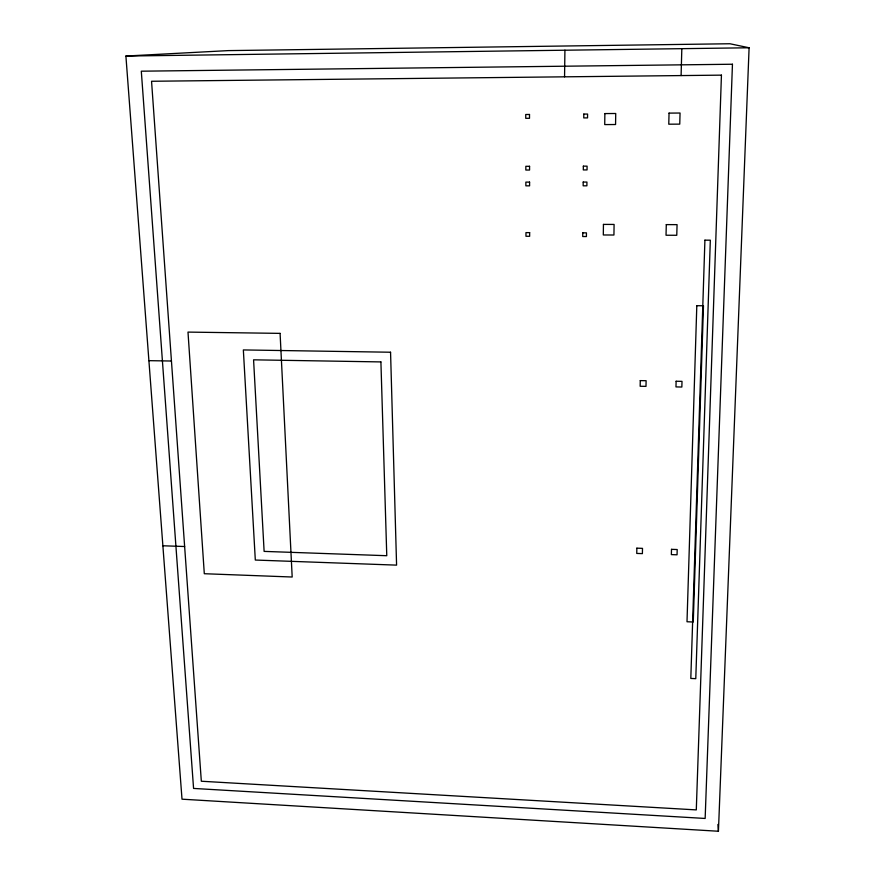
<?xml version="1.0" encoding="UTF-8"?>
<svg xmlns="http://www.w3.org/2000/svg" width="875" height="875" viewBox="0 0 875 875"><rect width="100%" height="100%" fill="white"/><g stroke="black" fill="none" stroke-linecap="round" stroke-linejoin="round"><path stroke-width="1.31" d="M564.561 76.825L564.922 50.17M681.1 75.567L681.822 48.661M718.43 831.25L749.098 47.775L729.925 43.75L228.32 50.608L125.902 56.044L182.011 799.181L718.43 831.25L717.894 824.458M125.902 56.044L749.098 47.775M148.892 360.653L171.445 361.025M162.87 545.77L184.636 546.525M582.75 232.848L582.717 236.523L586.414 236.545L586.447 232.859L582.75 232.848M583.198 182.066L583.166 185.817L586.895 185.806L586.928 182.066L583.198 182.066M583.341 166.162L583.308 169.936L587.048 169.925L587.081 166.152L583.341 166.162M583.8 114.078L583.767 117.928L587.541 117.895L587.584 114.056L583.8 114.078M603.444 224.405L603.312 234.97L613.933 235.014L614.086 224.438L603.444 224.405M604.866 113.575L604.723 124.589L615.562 124.523L615.727 113.498L604.866 113.575M636.858 548.166L636.748 553.427L642.392 553.623L642.502 548.363L636.858 548.166M640.27 380.614L640.161 386.258L645.991 386.367L646.111 380.712L640.27 380.614M666.291 224.613L666.028 235.233L676.769 235.277L677.064 224.645L666.291 224.613M669.047 113.116L668.773 124.195L679.755 124.13L680.05 113.028L669.047 113.116M671.508 549.336L671.366 554.608L677.053 554.805L677.195 549.533L671.508 549.336M676.123 381.248L675.97 386.914L681.844 387.023L682.008 381.358L676.123 381.248M696.806 305.692L687.006 621.753L693.263 622.005L703.478 305.769L696.806 305.692M704.911 240.166L690.812 678.431L695.778 678.661L710.325 240.188L704.911 240.166M721.438 75.141L696.292 809.9L201.327 781.233L151.55 81.266L721.438 75.141M732.452 64.236L705.152 818.453L193.572 788.43L141.302 71.192L732.452 64.236M529.506 114.472L525.733 114.494L525.744 118.322L529.506 118.3L529.506 114.472M529.561 166.294L525.831 166.294L525.842 170.045L529.572 170.034L529.561 166.294M529.583 182.109L525.864 182.109L525.875 185.839L529.594 185.839L529.583 182.109M529.648 232.641L525.962 232.619L525.962 236.272L529.648 236.294L529.648 232.641M280.087 333.375L187.994 332.095L204.302 573.716L292.184 577.019L280.087 333.375M390.556 352.231L243.348 349.934L255.314 560.044L396.583 565.13L390.556 352.231M380.909 361.922L253.575 359.822L264.119 551.392L386.772 555.712L380.909 361.922"/></g></svg>
